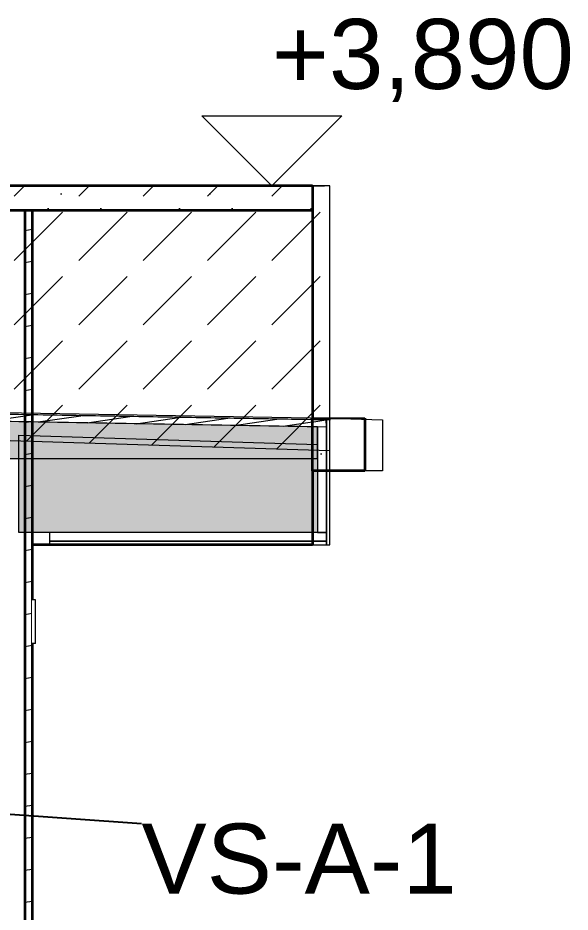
# Model space of a CAD drawing. Header units: millimetres. Extents: x 745166 to 884669, y -5000 to 15056.
# Drawn here: x 856006 to 857582, y 1945 to 4499 of the extents above; entities that cross this region are included whole.
import ezdxf

# ---------------------------------------------------------------- set-up
doc = ezdxf.new("R2010")
doc.units = ezdxf.units.MM
doc.header["$MEASUREMENT"] = 0
doc.linetypes.add('Wipeout_Contour', pattern=[1000, 0, -1000])
for name, color, linetype in [('New_0', 7, 'Continuous'), ('New_Shell - Roof', 7, 'Continuous'), ('New_Structural - Bearing', 7, 'Continuous')]:
    doc.layers.add(name, color=color, linetype=linetype)
for name, color, linetype, lineweight in [('New_0_Pen_No__1', 7, 'Continuous', 13), ('New_0_Pen_No__19', 255, 'Continuous', 0), ('New_0_Pen_No__21', 7, 'Continuous', 35), ('New_2D Drafting - General_Pen_No__1', 7, 'Continuous', 13), ('New_2D Drafting - General_Pen_No__19', 255, 'Continuous', 0), ('New_Annotation - Label_Pen_No__1', 7, 'Continuous', 13), ('New_Dimensioning - General_Pen_No__1', 7, 'Continuous', 13), ('New_Shell - Roof_Pen_No__21', 7, 'Continuous', 35), ('New_Structural - Bearing_Pen_No__1', 7, 'Continuous', 13), ('New_Structural - Bearing_Pen_No__21', 7, 'Continuous', 35)]:
    doc.layers.add(name, color=color, linetype=linetype, lineweight=lineweight)
doc.layers.add('New_0_Pen_No__150', color=7, linetype='Continuous', lineweight=25, true_color=0x5b5b00)
doc.styles.add('GENERATED_STYLE_1', font='')
doc.styles.get('GENERATED_STYLE_1').set_extended_font_data('Arial')
doc.dimstyles.new('GENERATED_STYLE__1', dxfattribs={"dimtxt": 0.18, "dimasz": 182.4, "dimexe": 0.18, "dimexo": 0.0625, "dimgap": 0, "dimtad": 0, "dimtih": 1, "dimtoh": 1, "dimdec": 4, "dimzin": 0, "dimdsep": 46, "dimcen": 0.09, "dimadec": 0, "dimazin": 0, "dimtfac": 1, "dimtdec": 4, "dimtmove": 0, "dimatfit": 3, "dimldrblk": 'ARROWHEAD_1', "dimfxl": 0, "dimtolj": 1, "dimtzin": 0, "dimarcsym": 0})
pattern_1 = [(0, (1087092.2, 129.2), (0, 779.4229), [48.75, -401.25]), (0, (1087317.2, 518.9), (0, 779.4229), [48.75, -401.25]), (60, (1087092.2, 129.2), (-675, 389.7114), [48.75, -401.25]), (60, (1087542.2, 129.2), (-675, 389.7114), [48.75, -401.25]), (120, (1087141, 129.2), (675, 389.7114), [48.75, -401.25]), (120, (1087591, 129.2), (675, 389.7114), [48.75, -401.25]), (0, (1087092.23, 204.18), (0, 150), [0, -150, 0, -225]), (45, (1087167.23, 204.18), (-106.06602, 106.06602), [0, -112.5, 0, -187.5])]

# ---------------------------------------------------------------- blocks, each defined once
blk = doc.blocks.new('ARROWHEAD_1')
at = {"color": 0, "linetype": 'Continuous', "lineweight": 0}
blk.add_line((0, 0), (-1, 0), dxfattribs=at)
blk.add_circle((0, 0), 0.25, dxfattribs=at)

msp = doc.modelspace()

# ---------------------------------------------------------------- hatches: boundary and pattern name
at = {"layer": 'New_0_Pen_No__1', "linetype": 'Continuous', "lineweight": 13}
h = msp.add_hatch(dxfattribs=at)
h.set_pattern_fill('Lightweight_Concrete_0005', style=0, pattern_type=2)
h.set_pattern_definition(pattern_1)
h.paths.add_polyline_path([(856096.5, 3004.2), (856886.5, 3004.2), (856886.5, 3029.2), (856096.5, 3029.2)])
h = msp.add_hatch(dxfattribs=at)
h.set_pattern_fill('Lightweight_Concrete_0005', style=0, pattern_type=2)
h.set_pattern_definition(pattern_1)
h.paths.add_polyline_path([(856096.5, 2994.2), (856886.5, 2994.2), (856886.5, 3004.2), (856096.5, 3004.2)])
at = {"layer": 'New_Shell - Roof', "linetype": 'Continuous', "lineweight": 0, "true_color": 0x000000}
h = msp.add_hatch(dxfattribs=at)
h.set_pattern_fill('Lightweight_Concrete_0005', color=18, style=0, pattern_type=2)
h.set_pattern_definition(pattern_1)
h.paths.add_polyline_path([(850390.5, 3949.2), (856846.5, 3949.2), (856846.5, 4019.2), (850390.5, 4019.2)])
at = {"layer": 'New_Structural - Bearing', "linetype": 'Continuous', "lineweight": 0, "true_color": 0x000000}
h = msp.add_hatch(dxfattribs=at)
h.set_pattern_fill('Wood_0005', color=18, style=0, pattern_type=2)
h.set_pattern_definition([(10, (1087092.23, 129.18), (-15.628336, 88.632695), [])])
h.paths.add_polyline_path([(856046.5, 3949.2), (856025.5, 3949.2), (856025.5, 129.2), (856046.5, 129.2)])

# ---------------------------------------------------------------- linework, layer by layer
at = {"layer": 'New_0_Pen_No__1', "color": 7, "linetype": 'Continuous', "lineweight": 13, "flags": 128}
for points in [[(856096.5, 3004.2), (856886.5, 3004.2), (856886.5, 3029.2), (856096.5, 3029.2)], [(856096.5, 2994.2), (856886.5, 2994.2), (856886.5, 3004.2), (856096.5, 3004.2)]]:
    msp.add_lwpolyline(points, close=True, dxfattribs=at)
at = {"layer": 'New_Dimensioning - General_Pen_No__1', "color": 7, "linetype": 'Continuous', "lineweight": 13}
for p, q in [((856730.7, 4019.2), (856530.7, 4219.2)), ((856530.7, 4219.2), (856930.7, 4219.2)), ((856930.7, 4219.2), (856730.7, 4019.2)), ((856730.7, 4019.2), (856580.7, 4019.2)), ((856730.7, 4019.2), (856880.7, 4019.2))]:
    msp.add_line(p, q, dxfattribs=at)
at = {"layer": 'New_Shell - Roof_Pen_No__21', "color": 7, "linetype": 'Continuous', "lineweight": 35}
for p, q in [((856846.5, 4019.2), (850390.5, 4019.2)), ((856846.5, 4019.2), (856846.5, 3949.2)), ((856046.5, 3949.2), (856046.5, 3949.2)), ((856046.5, 3949.2), (856046.5, 2994.2)), ((856846.5, 3949.2), (856846.5, 2994.2)), ((856846.5, 2994.2), (856046.5, 2994.2))]:
    msp.add_line(p, q, dxfattribs=at)
at = {"layer": 'New_Shell - Roof_Pen_No__21', "color": 7, "linetype": 'Continuous', "lineweight": 35, "flags": 128}
msp.add_lwpolyline([(856846.5, 3949.2), (856046.5, 3949.2), (856025.5, 3949.2), (856003.5, 3949.2), (855958.5, 3949.2), (855858.5, 3949.2), (855718.5, 3949.2)], dxfattribs=at)
at = {"layer": 'New_Structural - Bearing_Pen_No__21', "color": 7, "linetype": 'Continuous', "lineweight": 35}
for p, q in [((856025.5, 3949.2), (856025.5, 129.2)), ((856046.5, 3949.2), (856046.5, 129.2))]:
    msp.add_line(p, q, dxfattribs=at)

# ---------------------------------------------------------------- texts
at = {"layer": 'New_Annotation - Label_Pen_No__1', "color": 7, "linetype": 'Continuous', "lineweight": 13, "insert": (856358.5, 2197.7), "char_height": 200, "attachment_point": 1, "style": 'GENERATED_STYLE_1'}
msp.add_mtext('\\A1;{\\pql;\\fArial|b0|i0|c0|p34;VS-\\fArial|b0|i0|c0|p34;A-\\fArial|b0|i0|c0|p34;1}', dxfattribs=at)
at = {"layer": 'New_Dimensioning - General_Pen_No__1', "color": 7, "lineweight": 13, "insert": (856730.7, 4259.2), "char_height": 200, "attachment_point": 7, "style": 'GENERATED_STYLE_1'}
msp.add_mtext('\\A1;{\\pql;\\fArial|b0|i0|c0|p34;+3,890}', dxfattribs=at)

# ---------------------------------------------------------------- leaders
at = {"layer": 'New_Annotation - Label_Pen_No__1', "color": 7, "linetype": 'Continuous', "lineweight": 13, "annotation_type": 0, "has_hookline": 1, "hookline_direction": 0, "text_width": 847.4}
msp.add_leader([(855718.5, 2243.4), (856358.5, 2197.7)], dimstyle='GENERATED_STYLE__1', dxfattribs=at)

# ---------------------------------------------------------------- next in the draw order: wipeouts: each hides what was drawn before it
at = {"color": 254, "linetype": 'Wipeout_Contour', "lineweight": 0, "ltscale": 3427710.823482172}
msp.add_wipeout([(856996.4, 3355.5), (856846.5, 3355.5), (856846.5, 3205.5), (856996.4, 3205.5)], dxfattribs=at).dxf.layer = 'New_0'
at = {"color": 254, "linetype": 'Wipeout_Contour', "lineweight": 0, "ltscale": 3424224.129161415}
msp.add_wipeout([(856056.5, 2794), (856046.5, 2794), (856046.5, 2774.7), (856056.5, 2774.7)], dxfattribs=at).dxf.layer = 'New_Structural - Bearing'
at = {"color": 254, "linetype": 'Wipeout_Contour', "lineweight": 0, "ltscale": 3424223.22173787}
msp.add_wipeout([(856056.5, 2715.2), (856046.5, 2715.2), (856046.5, 2712.2), (856056.5, 2712.2)], dxfattribs=at).dxf.layer = 'New_Structural - Bearing'

# ---------------------------------------------------------------- next in the draw order: hatches: boundary and pattern name
at = {"layer": 'New_0_Pen_No__1', "linetype": 'Continuous', "lineweight": 13}
h = msp.add_hatch(dxfattribs=at)
h.set_pattern_fill('Wood_0005', style=0, pattern_type=2)
h.set_pattern_definition([(8.36294, (854244.443, 3376.738), (-3.8296, 22.448), [])])
h.paths.add_polyline_path([(850576.5, 3440.7), (856886.5, 3330.7), (856886.2, 3350.7), (850576.2, 3460.7)])
h = msp.add_hatch(dxfattribs=at)
h.set_pattern_fill('Lightweight_Concrete_0005', style=0, pattern_type=2)
h.set_pattern_definition(pattern_1)
h.paths.add_polyline_path([(856896.5, 3350.5), (850677.4, 3458.9), (850677.5, 3463.9), (856896.5, 3355.5)])
h = msp.add_hatch(dxfattribs=at)
h.set_pattern_fill('Lightweight_Concrete_0005', style=0, pattern_type=2)
h.set_pattern_definition(pattern_1)
h.paths.add_polyline_path([(856896.5, 2994.2), (856896.4, 3350.5), (856886.5, 3350.8), (856886.5, 2994.2)])
h = msp.add_hatch(dxfattribs=at)
h.set_pattern_fill('Lightweight_Concrete_0005', style=0, pattern_type=2)
h.set_pattern_definition(pattern_1)
h.paths.add_polyline_path([(856886.5, 3029.2), (856886.5, 3330.3), (856861.5, 3331.1), (856861.5, 3029.2)])
at = {"layer": 'New_0_Pen_No__19', "linetype": 'Continuous', "lineweight": 0}
for points in [[(850576.5, 3241), (856861.5, 3241), (856861.5, 3331.1), (850576.5, 3440.7)], [(856861.5, 3029.2), (856008.5, 3029.2), (856008.5, 3307.8), (856861.5, 3281.1)]]:
    msp.add_hatch(color=255, dxfattribs=at).paths.add_polyline_path(points)
at = {"layer": 'New_2D Drafting - General_Pen_No__19', "linetype": 'Continuous', "lineweight": 0}
h = msp.add_hatch(dxfattribs=at)
h.set_pattern_fill('Dashed_0005', color=255, style=0, pattern_type=2)
h.set_pattern_definition([(45, (1087092.23, 129.18), (-183.84776, 183.84776), [195, -65]), (45, (1087092.23, 313.03), (-183.84776, 183.84776), [195, -65])])
h.paths.add_polyline_path([(850627.9, 3459.8), (856896.5, 3263.7), (856896.5, 4019.6), (850627.9, 4019.6)])

# ---------------------------------------------------------------- next in the draw order: linework, layer by layer
at = {"layer": 'New_0_Pen_No__1', "color": 7, "linetype": 'Continuous', "lineweight": 13, "flags": 128}
for points in [[(850576.5, 3440.7), (856886.5, 3330.7), (856886.2, 3350.7), (850576.2, 3460.7)], [(856896.5, 3350.5), (850677.4, 3458.9), (850677.5, 3463.9), (856896.5, 3355.5)], [(850576.5, 3241), (856861.5, 3241), (856861.5, 3331.1), (850576.5, 3440.7)], [(856896.5, 2994.2), (856896.4, 3350.5), (856886.5, 3350.8), (856886.5, 2994.2)], [(857046.6, 3350.8), (857046.6, 3205.5), (856896.5, 3205.5), (856896.6, 3355.5)], [(856886.5, 3029.2), (856886.5, 3330.3), (856861.5, 3331.1), (856861.5, 3029.2)], [(856861.5, 3029.2), (856008.5, 3029.2), (856008.5, 3307.8), (856861.5, 3281.1)]]:
    msp.add_lwpolyline(points, close=True, dxfattribs=at)
at = {"layer": 'New_0_Pen_No__150', "color": 58, "linetype": 'Continuous', "lineweight": 25, "true_color": 0x5b5b00}
msp.add_line((856846.5, 3355.5), (856996.4, 3355.5), dxfattribs=at)
at = {"layer": 'New_0_Pen_No__21', "color": 7, "linetype": 'Continuous', "lineweight": 35}
for p, q in [((856846.4, 3205.5), (856846.4, 3355.5)), ((856996.4, 3355.5), (856996.4, 3205.5)), ((856996.4, 3205.5), (856846.4, 3205.5))]:
    msp.add_line(p, q, dxfattribs=at)
at = {"layer": 'New_2D Drafting - General_Pen_No__1', "color": 7, "linetype": 'Continuous', "lineweight": 13, "flags": 128}
msp.add_lwpolyline([(850627.9, 3459.8), (856896.5, 3263.7), (856896.5, 4019.6), (850627.9, 4019.6)], close=True, dxfattribs=at)

# ---------------------------------------------------------------- next in the draw order: wipeouts: each hides what was drawn before it
at = {"color": 254, "linetype": 'Wipeout_Contour', "lineweight": 0, "ltscale": 3424224.368881585}
msp.add_wipeout([(856056.5, 2811.4), (856046.5, 2811.4), (856046.5, 2794), (856056.5, 2794)], dxfattribs=at).dxf.layer = 'New_Structural - Bearing'
at = {"color": 254, "linetype": 'Wipeout_Contour', "lineweight": 0, "ltscale": 3424223.878762204}
msp.add_wipeout([(856056.5, 2774.7), (856046.5, 2774.7), (856046.5, 2755.4), (856056.5, 2755.4)], dxfattribs=at).dxf.layer = 'New_Structural - Bearing'
at = {"color": 254, "linetype": 'Wipeout_Contour', "lineweight": 0, "ltscale": 3424223.297538804}
msp.add_wipeout([(856056.5, 2724.1), (856046.5, 2724.1), (856046.5, 2715.2), (856056.5, 2715.2)], dxfattribs=at).dxf.layer = 'New_Structural - Bearing'

# ---------------------------------------------------------------- next in the draw order: linework, layer by layer
at = {"layer": 'New_Structural - Bearing_Pen_No__1', "color": 7, "linetype": 'Continuous', "lineweight": 13}
msp.add_line((856056.5, 2774.7), (856056.5, 2794), dxfattribs=at)

# ---------------------------------------------------------------- next in the draw order: wipeouts: each hides what was drawn before it
at = {"color": 254, "linetype": 'Wipeout_Contour', "lineweight": 0, "ltscale": 3424224.574009457}
msp.add_wipeout([(856056.5, 2825.2), (856046.5, 2825.2), (856046.5, 2811.4), (856056.5, 2811.4)], dxfattribs=at).dxf.layer = 'New_Structural - Bearing'
at = {"color": 254, "linetype": 'Wipeout_Contour', "lineweight": 0, "ltscale": 3424223.642195025}
msp.add_wipeout([(856056.5, 2755.4), (856046.5, 2755.4), (856046.5, 2737.9), (856056.5, 2737.9)], dxfattribs=at).dxf.layer = 'New_Structural - Bearing'

# ---------------------------------------------------------------- next in the draw order: linework, layer by layer
at = {"layer": 'New_Structural - Bearing_Pen_No__1', "color": 7, "linetype": 'Continuous', "lineweight": 13}
for p, q in [((856056.5, 2794), (856056.5, 2811.4)), ((856056.5, 2755.4), (856056.5, 2774.7))]:
    msp.add_line(p, q, dxfattribs=at)

# ---------------------------------------------------------------- next in the draw order: wipeouts: each hides what was drawn before it
at = {"color": 254, "linetype": 'Wipeout_Contour', "lineweight": 0, "ltscale": 3424224.723741113}
msp.add_wipeout([(856056.5, 2834.1), (856046.5, 2834.1), (856046.5, 2825.2), (856056.5, 2825.2)], dxfattribs=at).dxf.layer = 'New_Structural - Bearing'
at = {"color": 254, "linetype": 'Wipeout_Contour', "lineweight": 0, "ltscale": 3424223.442168802}
msp.add_wipeout([(856056.5, 2737.9), (856046.5, 2737.9), (856046.5, 2724.1), (856056.5, 2724.1)], dxfattribs=at).dxf.layer = 'New_Structural - Bearing'

# ---------------------------------------------------------------- next in the draw order: linework, layer by layer
at = {"layer": 'New_Structural - Bearing_Pen_No__1', "color": 7, "linetype": 'Continuous', "lineweight": 13}
for p, q in [((856056.5, 2737.9), (856056.5, 2755.4)), ((856056.5, 2724.1), (856056.5, 2737.9)), ((856056.5, 2712.2), (856046.5, 2712.2)), ((856056.5, 2715.2), (856056.5, 2724.1)), ((856056.5, 2712.2), (856056.5, 2715.2))]:
    msp.add_line(p, q, dxfattribs=at)

# ---------------------------------------------------------------- next in the draw order: wipeouts: each hides what was drawn before it
at = {"color": 254, "linetype": 'Wipeout_Contour', "lineweight": 0, "ltscale": 3424224.802695062}
msp.add_wipeout([(856056.5, 2837.2), (856046.5, 2837.2), (856046.5, 2834.1), (856056.5, 2834.1)], dxfattribs=at).dxf.layer = 'New_Structural - Bearing'

# ---------------------------------------------------------------- next in the draw order: linework, layer by layer
at = {"layer": 'New_Structural - Bearing_Pen_No__1', "color": 7, "linetype": 'Continuous', "lineweight": 13}
for p, q in [((856056.5, 2837.2), (856046.5, 2837.2)), ((856056.5, 2834.1), (856056.5, 2837.2)), ((856056.5, 2825.2), (856056.5, 2834.1)), ((856056.5, 2811.4), (856056.5, 2825.2))]:
    msp.add_line(p, q, dxfattribs=at)

doc.saveas('drawing.dxf')
